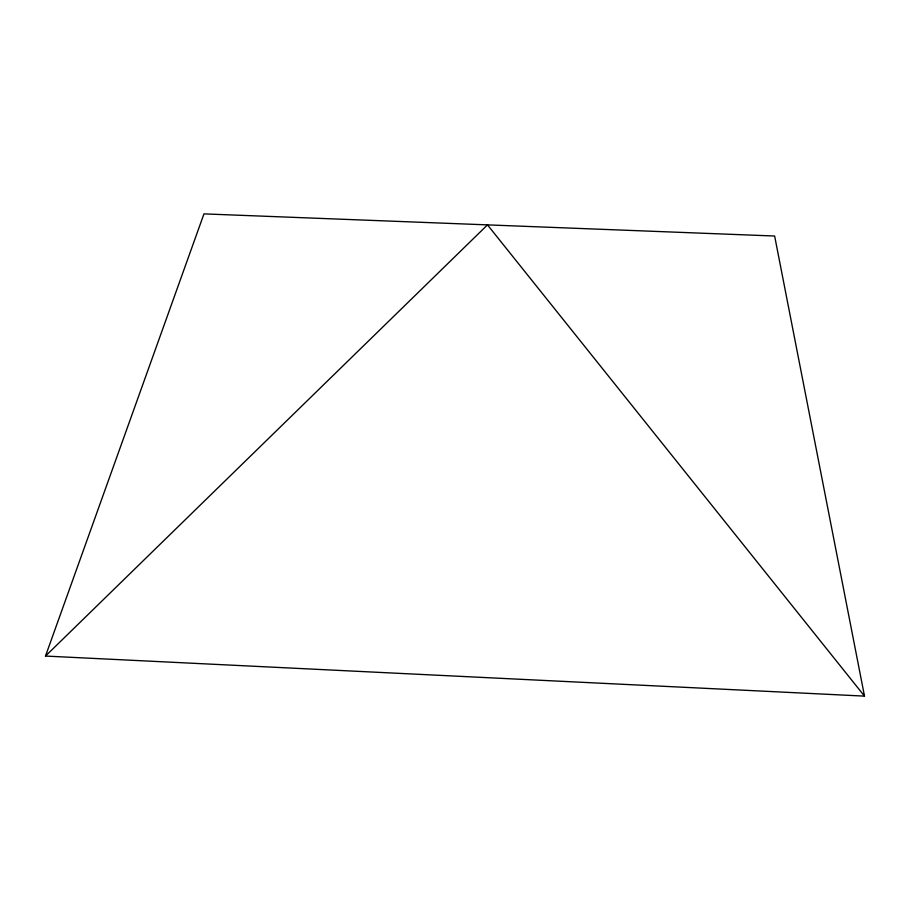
<?xml version="1.0" encoding="UTF-8"?>
<svg xmlns="http://www.w3.org/2000/svg" width="910" height="910" viewBox="0 0 910 910"><rect width="100%" height="100%" fill="white"/><g stroke="black" fill="none" stroke-linecap="round" stroke-linejoin="round"><path stroke-width="1.36" d="M45.5 656.064L203.965 213.884L774.637 236.02L864.5 696.116L45.5 656.064L487.487 224.884L864.5 696.116"/></g></svg>
